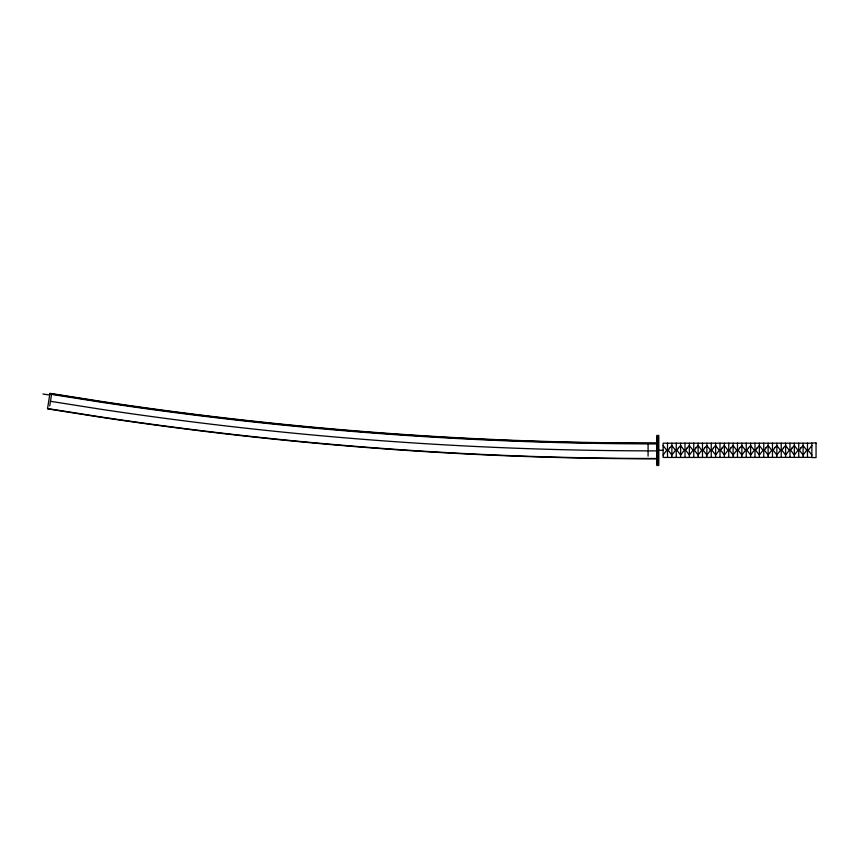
<?xml version="1.0" encoding="UTF-8"?>
<svg xmlns="http://www.w3.org/2000/svg" width="859" height="859" viewBox="0 0 859 859"><rect width="100%" height="100%" fill="white"/><g stroke="black" fill="none" stroke-linecap="round" stroke-linejoin="round"><path stroke-width="1.29" d="M648.083 456.15L648.083 443.48M49.747 405.91L51.551 394.388L101.587 402.28A3725.816 3725.816 0 0 0 656.802 443.878M663.127 455.002L666.777 450.288L663.127 445.574M811.852 445.574L808.201 450.288L811.852 455.002M811.852 443.201L663.127 443.201L663.127 457.375L663.996 457.45L811.852 457.375M657.522 436.361L657.156 456.118M657.522 449.225L657.339 452.918M659.454 450.288L663.127 450.288M657.522 464.612L657.156 457.707M49.897 393.647L101.663 401.808A3725.354 3725.354 0 0 0 656.802 443.405M42.95 394.002L48.727 394.904M50.466 401.303L100.546 409.206A3732.645 3732.645 0 0 0 656.748 450.878M47.556 408.551L99.408 416.722A3740.065 3740.065 0 0 0 656.706 458.491M807.481 443.115L807.481 457.45M803.101 443.201L803.101 457.375M798.73 443.115L798.73 457.45M794.35 443.201L794.35 457.375M789.979 443.115L789.979 457.45M785.609 443.201L785.609 457.375M781.228 443.115L781.228 457.45M776.858 443.201L776.858 457.375M772.477 443.115L772.477 457.45M768.107 443.201L768.107 457.375M763.737 443.115L763.737 457.45M759.356 443.201L759.356 457.375M754.986 443.115L754.986 457.45M750.616 443.201L750.616 457.375M746.235 443.115L746.235 457.45M741.865 443.201L741.865 457.375M737.484 443.115L737.484 457.45M733.114 443.201L733.114 457.375M728.743 443.115L728.743 457.45M724.362 443.201L724.362 457.375M719.992 443.115L719.992 457.45M715.622 443.201L715.622 457.375M711.241 443.115L711.241 457.45M706.871 443.201L706.871 457.375M702.49 443.115L702.49 457.45M698.12 443.201L698.12 457.375M693.75 443.115L693.75 457.45M689.369 443.201L689.369 457.375M684.999 443.115L684.999 457.45M680.618 443.201L680.618 457.375M676.248 443.115L676.248 457.45M671.878 443.201L671.878 457.375M667.497 443.115L667.497 457.45M658.713 435.212L658.713 465.685M658.445 436.361L658.445 464.483M657.522 436.093L657.522 464.805L657.339 454.916M657.339 437.929L657.339 448.473M656.877 435.212L656.877 465.685M656.802 443.061L656.695 458.803A3740.376 3740.376 0 0 1 99.365 417.034L47.513 408.863L49.951 393.315L101.716 401.464A3725.021 3725.021 0 0 0 656.802 443.061M669.687 447.893L668.227 450.288L671.878 455.002L675.518 450.288L671.878 445.574L669.687 447.893M678.438 447.893L676.978 450.288L680.618 455.002L684.269 450.288L680.618 445.574L678.438 447.893M687.189 447.893L685.718 450.288L689.369 455.002L693.02 450.288L689.369 445.574L687.189 447.893M695.93 447.893L694.469 450.288L698.12 455.002L701.771 450.288L698.12 445.574L695.93 447.893M704.681 447.893L703.22 450.288L706.871 455.002L710.511 450.288L706.871 445.574L704.681 447.893M713.432 447.893L711.971 450.288L715.622 455.002L719.262 450.288L715.622 445.574L713.432 447.893M722.183 447.893L720.722 450.288L724.362 455.002L728.013 450.288L724.362 445.574L722.183 447.893M730.923 447.893L729.463 450.288L733.114 455.002L736.764 450.288L733.114 445.574L730.923 447.893M739.674 447.893L738.214 450.288L741.865 455.002L745.515 450.288L741.865 445.574L739.674 447.893M748.425 447.893L746.965 450.288L750.616 455.002L754.256 450.288L750.616 445.574L748.425 447.893M757.176 447.893L755.716 450.288L759.356 455.002L763.007 450.288L759.356 445.574L757.176 447.893M765.917 447.893L764.456 450.288L768.107 455.002L771.758 450.288L768.107 445.574L765.917 447.893M774.668 447.893L773.207 450.288L776.858 455.002L780.509 450.288L776.858 445.574L774.668 447.893M783.419 447.893L781.958 450.288L785.609 455.002L789.249 450.288L785.609 445.574L783.419 447.893M792.17 447.893L790.709 450.288L794.35 455.002L798 450.288L794.35 445.574L792.17 447.893M800.91 447.893L799.45 450.288L803.101 455.002L806.751 450.288L803.101 445.574L800.91 447.893M816.05 442.997L811.852 442.997L811.852 457.568L816.05 457.568L816.05 442.997"/></g></svg>
